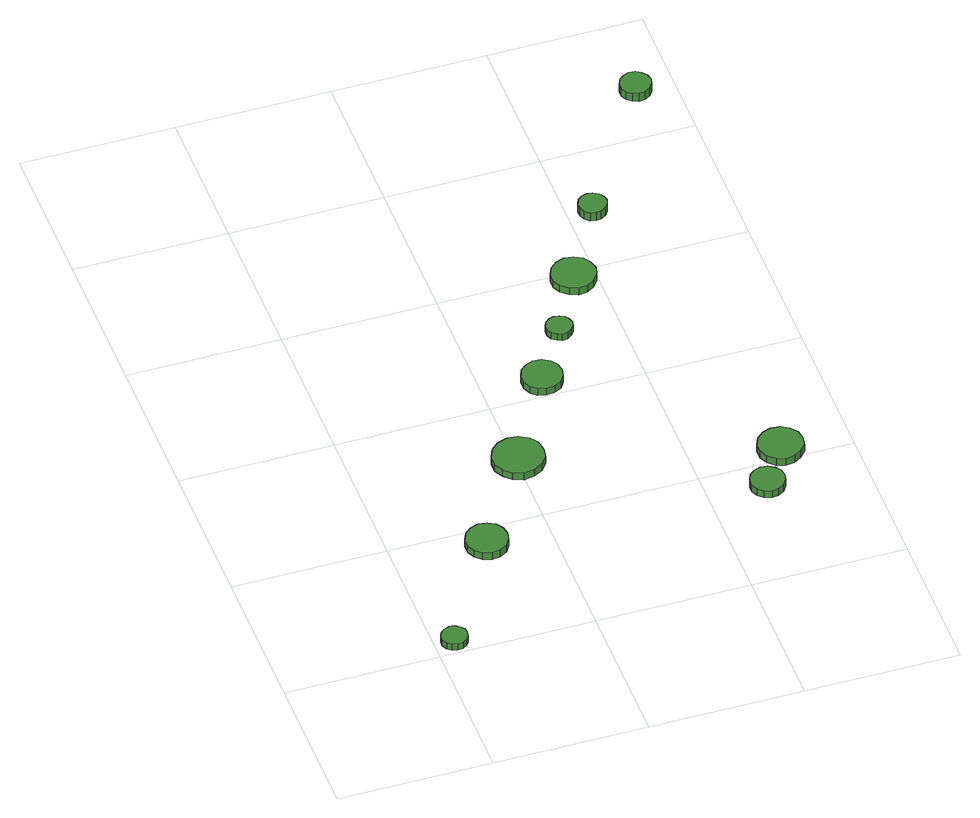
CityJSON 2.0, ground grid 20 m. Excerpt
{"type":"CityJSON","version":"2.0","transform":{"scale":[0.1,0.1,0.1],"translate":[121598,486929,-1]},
"CityObjects":{
"tree1":{"type":"SolitaryVegetationObject","attributes":{"function":"something"},"geometry":[{"type":"MultiSurface","lod":"1","boundaries":[[[0,1,2,3,4,5,6,7,8,9,10,11,12,13,14]],[[15,16,17,18,19,20,21,22,23,24,25,26,27,28,29]],[[0,29,28,1]],[[1,28,27,2]],[[2,27,26,3]],[[3,26,25,4]],[[4,25,24,5]],[[5,24,23,6]],[[6,23,22,7]],[[7,22,21,8]],[[8,21,20,9]],[[9,20,19,10]],[[10,19,18,11]],[[11,18,17,12]],[[12,17,16,13]],[[13,16,15,14]],[[14,15,29,0]]]}]},
"tree2":{"type":"SolitaryVegetationObject","attributes":{"function":"something"},"geometry":[{"type":"MultiSurface","lod":"1","boundaries":[[[30,31,32,33,34,35,36,37,38,39,40,41,42,43,44]],[[45,46,47,48,49,50,51,52,53,54,55,56,57,58,59]],[[30,59,58,31]],[[31,58,57,32]],[[32,57,56,33]],[[33,56,55,34]],[[34,55,54,35]],[[35,54,53,36]],[[36,53,52,37]],[[37,52,51,38]],[[38,51,50,39]],[[39,50,49,40]],[[40,49,48,41]],[[41,48,47,42]],[[42,47,46,43]],[[43,46,45,44]],[[44,45,59,30]]]}]},
"tree3":{"type":"SolitaryVegetationObject","attributes":{"function":"something"},"geometry":[{"type":"MultiSurface","lod":"1","boundaries":[[[60,61,62,63,64,65,66,67,68,69,70,71,72,73,74]],[[75,76,77,78,79,80,81,82,83,84,85,86,87,88,89]],[[60,89,88,61]],[[61,88,87,62]],[[62,87,86,63]],[[63,86,85,64]],[[64,85,84,65]],[[65,84,83,66]],[[66,83,82,67]],[[67,82,81,68]],[[68,81,80,69]],[[69,80,79,70]],[[70,79,78,71]],[[71,78,77,72]],[[72,77,76,73]],[[73,76,75,74]],[[74,75,89,60]]]}]},
"tree4":{"type":"SolitaryVegetationObject","attributes":{"function":"something"},"geometry":[{"type":"MultiSurface","lod":"1","boundaries":[[[90,91,92,93,94,95,96,97,98,99,100,101,102,103,104]],[[105,106,107,108,109,110,111,112,113,114,115,116,117,118,119]],[[90,119,118,91]],[[91,118,117,92]],[[92,117,116,93]],[[93,116,115,94]],[[94,115,114,95]],[[95,114,113,96]],[[96,113,112,97]],[[97,112,111,98]],[[98,111,110,99]],[[99,110,109,100]],[[100,109,108,101]],[[101,108,107,102]],[[102,107,106,103]],[[103,106,105,104]],[[104,105,119,90]]]}]},
"tree5":{"type":"SolitaryVegetationObject","attributes":{"function":"something"},"geometry":[{"type":"MultiSurface","lod":"1","boundaries":[[[120,121,122,123,124,125,126,127,128,129,130,131,132,133,134]],[[135,136,137,138,139,140,141,142,143,144,145,146,147,148,149]],[[120,149,148,121]],[[121,148,147,122]],[[122,147,146,123]],[[123,146,145,124]],[[124,145,144,125]],[[125,144,143,126]],[[126,143,142,127]],[[127,142,141,128]],[[128,141,140,129]],[[129,140,139,130]],[[130,139,138,131]],[[131,138,137,132]],[[132,137,136,133]],[[133,136,135,134]],[[134,135,149,120]]]}]},
"tree6":{"type":"SolitaryVegetationObject","attributes":{"function":"something"},"geometry":[{"type":"MultiSurface","lod":"1","boundaries":[[[150,151,152,153,154,155,156,157,158,159,160,161,162,163,164]],[[165,166,167,168,169,170,171,172,173,174,175,176,177,178,179]],[[150,179,178,151]],[[151,178,177,152]],[[152,177,176,153]],[[153,176,175,154]],[[154,175,174,155]],[[155,174,173,156]],[[156,173,172,157]],[[157,172,171,158]],[[158,171,170,159]],[[159,170,169,160]],[[160,169,168,161]],[[161,168,167,162]],[[162,167,166,163]],[[163,166,165,164]],[[164,165,179,150]]]}]},
"tree7":{"type":"SolitaryVegetationObject","attributes":{"function":"something"},"geometry":[{"type":"MultiSurface","lod":"1","boundaries":[[[180,181,182,183,184,185,186,187,188,189,190,191,192,193,194]],[[195,196,197,198,199,200,201,202,203,204,205,206,207,208,209]],[[180,209,208,181]],[[181,208,207,182]],[[182,207,206,183]],[[183,206,205,184]],[[184,205,204,185]],[[185,204,203,186]],[[186,203,202,187]],[[187,202,201,188]],[[188,201,200,189]],[[189,200,199,190]],[[190,199,198,191]],[[191,198,197,192]],[[192,197,196,193]],[[193,196,195,194]],[[194,195,209,180]]]}]},
"tree8":{"type":"SolitaryVegetationObject","attributes":{"function":"something"},"geometry":[{"type":"MultiSurface","lod":"1","boundaries":[[[210,211,212,213,214,215,216,217,218,219,220,221,222,223,224]],[[225,226,227,228,229,230,231,232,233,234,235,236,237,238,239]],[[210,239,238,211]],[[211,238,237,212]],[[212,237,236,213]],[[213,236,235,214]],[[214,235,234,215]],[[215,234,233,216]],[[216,233,232,217]],[[217,232,231,218]],[[218,231,230,219]],[[219,230,229,220]],[[220,229,228,221]],[[221,228,227,222]],[[222,227,226,223]],[[223,226,225,224]],[[224,225,239,210]]]}]},
"tree9":{"type":"SolitaryVegetationObject","attributes":{"function":"something"},"geometry":[{"type":"MultiSurface","lod":"1","boundaries":[[[240,241,242,243,244,245,246,247,248,249,250,251,252,253,254]],[[255,256,257,258,259,260,261,262,263,264,265,266,267,268,269]],[[240,269,268,241]],[[241,268,267,242]],[[242,267,266,243]],[[243,266,265,244]],[[244,265,264,245]],[[245,264,263,246]],[[246,263,262,247]],[[247,262,261,248]],[[248,261,260,249]],[[249,260,259,250]],[[250,259,258,251]],[[251,258,257,252]],[[252,257,256,253]],[[253,256,255,254]],[[254,255,269,240]]]}]},
"tree10":{"type":"SolitaryVegetationObject","attributes":{"function":"something"},"geometry":[{"type":"MultiSurface","lod":"1","boundaries":[[[270,271,272,273,274,275,276,277,278,279,280,281,282,283,284]],[[285,286,287,288,289,290,291,292,293,294,295,296,297,298,299]],[[270,299,298,271]],[[271,298,297,272]],[[272,297,296,273]],[[273,296,295,274]],[[274,295,294,275]],[[275,294,293,276]],[[276,293,292,277]],[[277,292,291,278]],[[278,291,290,279]],[[279,290,289,280]],[[280,289,288,281]],[[281,288,287,282]],[[282,287,286,283]],[[283,286,285,284]],[[284,285,299,270]]]}]}
},
"vertices":[
[42,21,16],[41,28,16],[37,33,16],[31,37,16],[24,38,16],[17,35,16],[12,31,16],[9,25,16],[9,18,16],[12,11,16],[17,7,16],[24,5,16],[31,5,16],[37,9,16],[41,14,16],[41,14,6],[37,9,6],[31,5,6],[24,5,6],[17,7,6],[12,11,6],[9,18,6],[9,25,6],[12,31,6],[17,35,6],[24,38,6],[31,37,6],[37,33,6],[41,28,6],[42,21,6],
[145,172,17],[143,183,17],[137,192,17],[127,197,17],[116,199,17],[105,195,17],[97,188,17],[92,177,17],[92,166,17],[97,156,17],[105,148,17],[116,145,17],[127,146,17],[137,152,17],[143,161,17],[143,161,6],[137,152,6],[127,146,6],[116,145,6],[105,148,6],[97,156,6],[92,166,6],[92,177,6],[97,188,6],[105,195,6],[116,199,6],[127,197,6],[137,192,6],[143,183,6],[145,172,6],
[235,300,17],[233,314,17],[225,325,17],[213,332,17],[199,333,17],[186,329,17],[176,320,17],[170,307,17],[170,293,17],[176,281,17],[186,272,17],[199,267,17],[213,269,17],[225,276,17],[233,287,17],[233,287,6],[225,276,6],[213,269,6],[199,267,6],[186,272,6],[176,281,6],[170,293,6],[170,307,6],[176,320,6],[186,329,6],[199,333,6],[213,332,6],[225,325,6],[233,314,6],[235,300,6],
[302,428,17],[300,438,17],[294,447,17],[284,453,17],[273,454,17],[263,450,17],[255,443,17],[251,433,17],[251,422,17],[255,412,17],[263,405,17],[273,402,17],[284,403,17],[294,408,17],[300,417,17],[300,417,6],[294,408,6],[284,403,6],[273,402,6],[263,405,6],[255,412,6],[251,422,6],[251,433,6],[255,443,6],[263,450,6],[273,454,6],[284,453,6],[294,447,6],[300,438,6],[302,428,6],
[342,505,16],[340,512,16],[336,518,16],[330,521,16],[323,522,16],[317,520,16],[311,515,16],[308,509,16],[308,502,16],[311,495,16],[317,491,16],[323,488,16],[330,489,16],[336,493,16],[340,498,16],[340,498,6],[336,493,6],[330,489,6],[323,488,6],[317,491,6],[311,495,6],[308,502,6],[308,509,6],[311,515,6],[317,520,6],[323,522,6],[330,521,6],[336,518,6],[340,512,6],[342,505,6],
[498,163,17],[496,172,17],[491,179,17],[483,184,17],[474,185,17],[465,182,17],[458,176,17],[454,167,17],[454,158,17],[458,149,17],[465,143,17],[474,140,17],[483,141,17],[491,146,17],[496,154,17],[496,154,6],[491,146,6],[483,141,6],[474,140,6],[465,143,6],[458,149,6],[454,158,6],[454,167,6],[458,176,6],[465,182,6],[474,185,6],[483,184,6],[491,179,6],[496,172,6],[498,163,6],
[400,587,17],[397,599,17],[390,609,17],[380,614,17],[368,616,17],[357,612,17],[348,604,17],[343,593,17],[343,581,17],[348,571,17],[357,563,17],[368,559,17],[380,560,17],[390,566,17],[397,576,17],[397,576,6],[390,566,6],[380,560,6],[368,559,6],[357,563,6],[348,571,6],[343,581,6],[343,593,6],[348,604,6],[357,612,6],[368,616,6],[380,614,6],[390,609,6],[397,599,6],[400,587,6],
[540,218,17],[538,230,17],[530,240,17],[520,246,17],[508,247,17],[497,243,17],[488,235,17],[483,224,17],[483,212,17],[488,201,17],[497,193,17],[508,189,17],[520,191,17],[530,197,17],[538,206,17],[538,206,6],[530,197,6],[520,191,6],[508,189,6],[497,193,6],[488,201,6],[483,212,6],[483,224,6],[488,235,6],[497,243,6],[508,247,6],[520,246,6],[530,240,6],[538,230,6],[540,218,6],
[451,696,19],[449,703,19],[445,709,19],[438,713,19],[431,714,19],[424,712,19],[418,707,19],[415,700,19],[415,692,19],[418,685,19],[424,680,19],[431,678,19],[438,679,19],[445,683,19],[449,689,19],[449,689,6],[445,683,6],[438,679,6],[431,678,6],[424,680,6],[418,685,6],[415,692,6],[415,700,6],[418,707,6],[424,712,6],[431,714,6],[438,713,6],[445,709,6],[449,703,6],[451,696,6],
[571,882,20],[569,890,20],[564,897,20],[557,901,20],[549,902,20],[541,899,20],[535,894,20],[531,886,20],[531,878,20],[535,870,20],[541,865,20],[549,862,20],[557,863,20],[564,867,20],[569,874,20],[569,874,7],[564,867,7],[557,863,7],[549,862,7],[541,865,7],[535,870,7],[531,878,7],[531,886,7],[535,894,7],[541,899,7],[549,902,7],[557,901,7],[564,897,7],[569,890,7],[571,882,7]
]}
